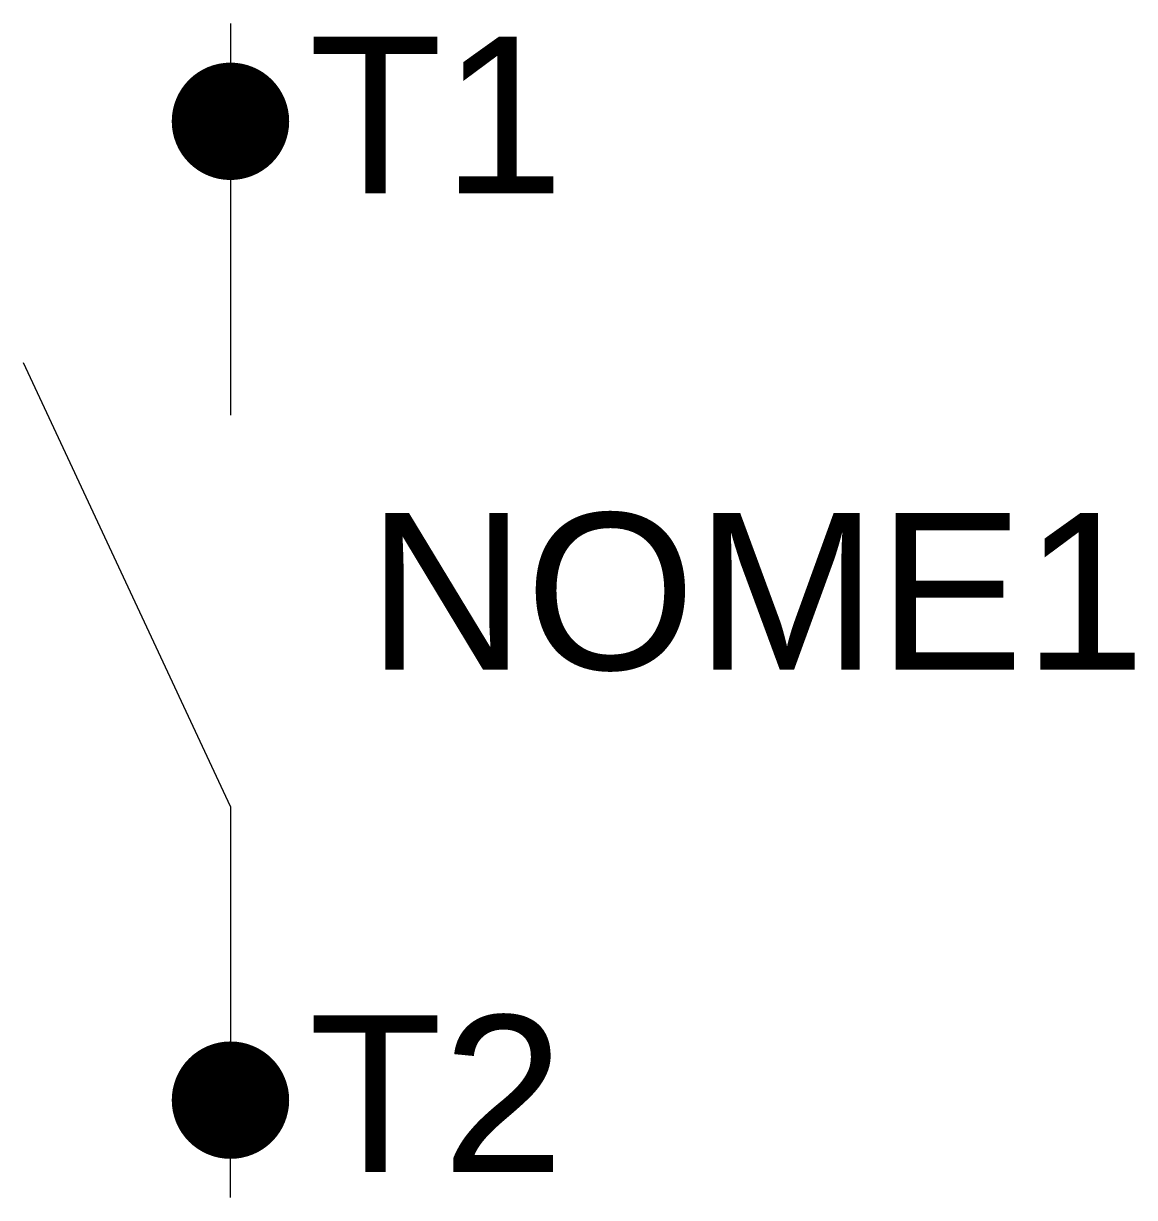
# Model space of a CAD drawing. Header units: millimetres. Extents: x -2.6 to 11.5, y -15 to 0.
import ezdxf
from ezdxf.enums import TextEntityAlignment as Align

# ---------------------------------------------------------------- set-up
doc = ezdxf.new("R2010")
doc.units = ezdxf.units.MM
doc.header["$LTSCALE"] = 10
doc.styles.add('GE STYLE', font='arial.ttf')

msp = doc.modelspace()

# ---------------------------------------------------------------- linework, layer by layer
at = {"color": 7}
for p, q in [((0, 0), (0, -1.25)), ((0, -15), (0, -13.75))]:
    msp.add_line(p, q, dxfattribs=at)
at = {"color": 5}
for p, q in [((0, -1.25), (0, -5.006)), ((0, -10.006), (-2.644, -4.336)), ((0, -10.006), (0, -13.75))]:
    msp.add_line(p, q, dxfattribs=at)
at = {"color": 5, "const_width": 0.75}
for points in [[(-0.375, -1.25, 1), (0.375, -1.25, 1)], [(-0.375, -13.756, 1), (0.375, -13.756, 1)]]:
    msp.add_lwpolyline(points, format="xyb", close=True, dxfattribs=at)

# ---------------------------------------------------------------- texts
at = {"color": 7, "lineweight": -3, "style": 'GE STYLE'}
for tag, p in [('T1', (1, -1.168)), ('NOME1', (1.75, -7.256)), ('T2', (1, -13.674))]:
    msp.add_attdef(tag, text='', height=2, dxfattribs=at).set_placement(p, align=Align.MIDDLE_LEFT)

doc.saveas('drawing.dxf')
